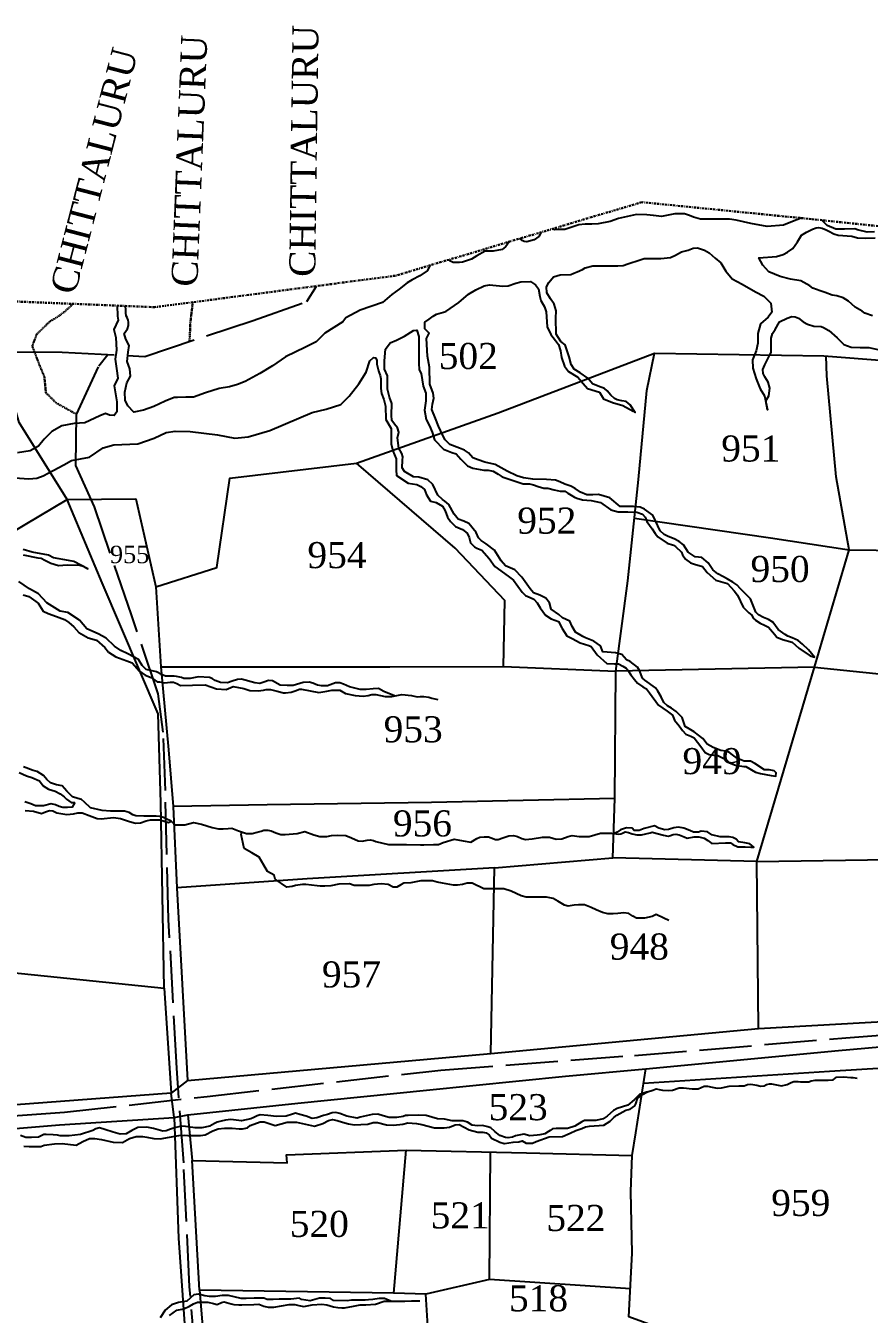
# Model space of a CAD drawing. Header units: millimetres. Extents: x 232 to 2351, y -1279 to 995.
# Drawn here: x 1848.2 to 2042.3, y -136.2 to 160.1 of the extents above; entities that cross this region are included whole.
import ezdxf

# ---------------------------------------------------------------- set-up
doc = ezdxf.new("R2010")
doc.units = ezdxf.units.MM
doc.header["$MEASUREMENT"] = 0
for name, pattern in [('ACAD_ISO02W100', [15, 12, -3]), ('ACAD_ISO07W100', [3, 0, -3]), ('BORDER', [1.75, 0.5, -0.25, 0.5, -0.25, 0, -0.25])]:
    doc.linetypes.add(name, pattern=pattern)
for name, color, linetype in [('CARTTRACK', 30, 'ACAD_ISO02W100'), ('NALA', 4, 'Continuous'), ('SURVEY_BND', 7, 'Continuous'), ('SURVEY_NO', 7, 'Continuous')]:
    doc.layers.add(name, color=color, linetype=linetype)
doc.layers.add('FOOTPATH', color=150, linetype='ACAD_ISO07W100', lineweight=30)
doc.layers.add('VILL_BOUNDARY', color=6, linetype='BORDER', lineweight=30)
doc.styles.get("Standard").update_dxf_attribs({"font": 'TIMES.TTF'})

msp = doc.modelspace()

# ---------------------------------------------------------------- linework, layer by layer
at = {"layer": 'CARTTRACK'}
for points in [[(1699.23, 7.92), (1718.02, 11.31), (1730.28, 18.07), (1757.43, 31.45), (1781.65, 44.81), (1798.28, 54.18), (1825.24, 69.02), (1841, 81.11), (1846.01, 85.13), (1856.62, 85.04), (1875.61, 84.06), (1900.52, 92.35), (1912.9, 96.71), (1915.11, 100.25)], [(1888.79, -162.03), (1885.91, -129.91), (1884.57, -101.44), (1882.97, -79.61), (1881.11, -45.46), (1880.35, -15.77), (1879.84, -2.38), (1878.69, 6.49), (1872.54, 24.6), (1864.03, 49.43), (1859.75, 59.01), (1859.93, 70.74), (1865.05, 81.88), (1867.15, 84.5)], [(1665.8, -120.46), (1680.61, -118.48), (1726.82, -113.02), (1749.34, -107.92), (1774.93, -99.36), (1796.71, -94.49), (1830.37, -91.76), (1857.14, -89.75), (1889.94, -86.15), (1943.73, -80.07), (1988.28, -76.71), (2036.89, -72.66), (2077.44, -69.57), (2109.12, -75.86), (2132.62, -80.54), (2135.94, -78.26), (2141.77, -62.95), (2147.73, -52.16), (2165.93, -28.46), (2174.98, -14.94), (2188.48, -2.14), (2197.39, 4.75)]]:
    msp.add_lwpolyline(points, dxfattribs=at)
at = {"layer": 'FOOTPATH', "ltscale": 0.001}
for points in [[(1859.93, 70.74), (1855.23, 73.36), (1852.87, 75.72), (1852.53, 79.35), (1851.6, 81.55), (1849.74, 86.44), (1850.76, 89.15), (1853.81, 92.13), (1855.67, 93.23), (1857.27, 94.41), (1859.12, 96.16)], [(1886.67, 96.53), (1886.37, 94.11), (1886.06, 91.26), (1886.06, 90.21), (1885.89, 87.48)]]:
    msp.add_lwpolyline(points, dxfattribs=at)
at = {"layer": 'NALA'}
for points in [[(2026.61, 115.88), (2024.64, 115.12), (2022.53, 114.24), (2018.8, 113.91), (2015.02, 114.65), (2011.64, 115.43), (2010.15, 115.6), (2004.96, 115.6), (2003.49, 115.6), (2001.86, 116.12), (2000.89, 116.49), (1999.74, 116.86), (1998.55, 116.86), (1997.56, 116.86), (1996.02, 116.56), (1994.51, 116.27), (1992.65, 116.45), (1991.14, 116.66), (1988.71, 116.68), (1984.57, 115.78), (1982.67, 115.08), (1979.9, 114.53), (1978.45, 114.44), (1976.9, 114.44), (1975.49, 114.31), (1972.25, 113.23), (1970.75, 113.23), (1969.89, 113.2), (1969.3, 113.37)], [(1966.84, 112.64), (1966.24, 111.61), (1965.21, 110.91), (1963.5, 110.44), (1962.91, 110.52), (1962.44, 110.7), (1961.89, 111.16)], [(2043, 93.39), (2041.23, 94.02), (2040.65, 94.45), (2039.07, 95.4), (2037.52, 96.8), (2036.28, 97.53), (2034.85, 98.01), (2033.71, 98.18), (2032.11, 98.74), (2030.97, 99.15), (2029.27, 99.76), (2028.62, 100.32), (2026.51, 101.47), (2024.14, 101.81), (2021.78, 102.44), (2019.17, 103.48), (2017.81, 105.03), (2016.84, 106.73), (2020.96, 107.01), (2022.49, 107.49), (2023.44, 108.07), (2024.7, 108.87), (2025.74, 110.45), (2026.71, 111.95), (2027.83, 112.6), (2029.21, 113.3), (2030.03, 113.67), (2030.64, 113.69), (2031.44, 113.57), (2032.39, 113.16), (2032.99, 112.89), (2034.11, 112.24), (2035.13, 111.97), (2038.27, 111.73), (2039.61, 111.3), (2041.43, 111.25), (2043.61, 111.37)], [(2043.51, 112.68), (2041.81, 112.63), (2039.58, 113.18), (2038.97, 113.4), (2036.6, 113.31), (2034.56, 113.31), (2032.57, 114.18), (2031.37, 115.39)], [(1959.47, 110.44), (1958.87, 109.61), (1958.61, 109.27), (1957.86, 108.66), (1955.76, 108.29), (1953.92, 108.25), (1952.04, 107.21), (1950.75, 106.46), (1948.71, 105.7), (1948.02, 105.63), (1946.53, 105.68), (1945.92, 105.94), (1945.58, 106.3)], [(1843.68, 56.26), (1848.94, 55.88), (1850.78, 56.06), (1852.28, 56.63), (1853.4, 57.2), (1854.56, 57.8), (1857.02, 59.11), (1858.78, 60.1), (1862.89, 60.87), (1866.05, 63.04), (1868.53, 63.76), (1874.05, 63.97), (1877.79, 65.29), (1880.55, 66.55), (1882.62, 66.9), (1886.08, 66.83), (1892.38, 65.99), (1896.33, 65.26), (1899.44, 65.54), (1904.37, 67.01), (1911.07, 69.87), (1914.14, 71.16), (1917.32, 71.96), (1920.71, 73.01), (1922.6, 74.9), (1924.85, 77.75), (1926.52, 80.44), (1927.4, 83.05), (1928.24, 83.79), (1928.66, 83.75), (1928.97, 83.16), (1928.97, 82.29), (1929.25, 81.34), (1929.42, 80.75), (1929.53, 80.26), (1929.74, 79.7), (1929.91, 78.93), (1929.91, 77.57), (1929.91, 76.7), (1930.05, 75.51), (1930.65, 74.19), (1931, 72.65), (1931.11, 69.55), (1932.33, 67.46), (1932.33, 65.64), (1932.33, 63.93), (1932.65, 62.32), (1933.45, 60.47), (1933.42, 57.96), (1933.56, 56.7), (1936.22, 54.93), (1938.24, 54.62), (1939.15, 54.17), (1939.99, 53.43), (1940.45, 52.21), (1941.32, 50.74), (1942.68, 50.46), (1944.08, 49.63), (1944.71, 48.58), (1945.23, 47.11), (1945.93, 46.07), (1947.12, 44.98), (1948.74, 44.23), (1949.75, 43.43), (1950.28, 42.38), (1950.52, 41.16), (1951.47, 40.29), (1951.99, 39.97), (1953.14, 39.48), (1954.82, 37.6), (1956.12, 35.75), (1959.2, 33.49), (1960.43, 32.62), (1962.42, 29.86), (1963.19, 29.06), (1964.24, 28.6), (1965.15, 28.22), (1965.92, 27.35), (1966.55, 26.23), (1967.77, 24.53), (1969.14, 23.73), (1970.82, 23.07), (1971.65, 21.5), (1972.74, 19.82), (1973.96, 19.16), (1975.74, 18.18), (1977.77, 17.59), (1978.3, 17.38), (1979.67, 15.44), (1981.94, 13.42), (1983.65, 13.35), (1984.56, 13.35), (1985.57, 12.82), (1986.38, 12.37), (1986.76, 11.88), (1987.46, 10.83), (1988.3, 9.78), (1988.93, 8.88), (1990.22, 8.04), (1991.06, 7.62), (1991.69, 6.71), (1993.8, 3.82), (1995.79, 2.49), (1996.98, 1.52), (1997.47, 0.4), (1998.55, -0.89), (1999.32, -2.01), (2000.09, -2.81), (2001.24, -3.27), (2001.98, -3.69), (2003.52, -5.66), (2004.54, -7.05), (2005.45, -7.47), (2006.5, -7.68), (2007.47, -7.75), (2009.43, -8.76), (2010.1, -9.39), (2011.53, -9.98), (2013.45, -10.26), (2013.91, -10.26), (2016.14, -11.59), (2017.26, -11.87), (2019.74, -12.36), (2020.79, -12.46), (2020.9, -11.7), (2020.41, -11.28), (2019.22, -11.03), (2018.21, -11.03), (2015.97, -9.57), (2014.99, -9.01), (2013.52, -9.01), (2011.98, -8.45), (2010.83, -7.58), (2010.1, -7.02), (2009.26, -6.7), (2008.1, -6.6), (2006.36, -5.9), (2004.96, -5.1), (2004.01, -3.8), (2002.02, -2.3), (2000.83, -1.57), (1999.96, -1.08), (1999.25, 1.05), (1997.89, 2.37), (1996.8, 3.14), (1995.86, 3.73), (1995.02, 4.47), (1994.39, 5.76), (1993.62, 7.09), (1993.1, 7.82), (1990.65, 9.6), (1990.09, 10.09), (1989.46, 11.84), (1988.94, 12.57), (1987.26, 13.86), (1986.42, 14.31), (1985.34, 15.47), (1983.9, 15.85), (1980.97, 16.09), (1980.47, 17.47), (1978.93, 18.56), (1977.01, 19.36), (1976.38, 19.64), (1974.74, 20.62), (1973.9, 21.91), (1973.41, 23.17), (1971.73, 23.9), (1970.86, 24.7), (1969.13, 25.95), (1968.75, 27.41), (1967.87, 28.46), (1966.51, 29.12), (1965.08, 29.68), (1964.24, 30.59), (1962.35, 33.28), (1960.71, 34.95), (1958.57, 35.93), (1957.6, 37.08), (1956.05, 39.48), (1954.12, 40.98), (1953.01, 41.75), (1952.41, 42.34), (1951.85, 43.53), (1950.17, 45.66), (1949.02, 46.18), (1947.69, 46.64), (1946.78, 47.76), (1945.56, 50.03), (1944.68, 50.76), (1944.09, 51.18), (1943, 52.15), (1941.92, 54.62), (1940.73, 55.71), (1938.67, 56.27), (1937.41, 56.34), (1935.35, 57.63), (1934.86, 58.43), (1934.93, 60.18), (1934.96, 60.94), (1934.72, 61.75), (1934.09, 62.93), (1933.73, 65.33), (1934.08, 66.63), (1933.73, 67.67), (1933.07, 68.48), (1932.47, 69.35), (1932.34, 70.57), (1932.44, 73.21), (1931.88, 74.71), (1931.43, 76.56), (1931.43, 78.31), (1931.43, 79.56), (1930.8, 81.1), (1930.73, 83.05), (1930.97, 85.71), (1932.09, 87.16), (1933.53, 87.82), (1935.38, 88.73), (1937.41, 89.99), (1938.21, 90.13), (1938.21, 90.13), (1938.7, 88.62), (1938.7, 86.42), (1938.7, 84.85), (1938.7, 82.51), (1938.73, 80.98), (1939.19, 80.14), (1939.68, 77.25), (1940.28, 75.61), (1940.28, 73.83), (1939.96, 71.7), (1940.38, 69.53), (1941.11, 68.13), (1941.71, 66.63), (1942.23, 64.85), (1944.31, 62.72), (1946.23, 61.99), (1947.28, 61.67), (1948.29, 60.42), (1949.86, 58.92), (1951.09, 58.36), (1953.6, 57.9), (1954.65, 57.87), (1955.77, 57.69), (1956.92, 57), (1957.83, 56.4), (1962.63, 54.75), (1964.1, 54.79), (1965.04, 54.54), (1966.13, 54.12), (1967.42, 53.74), (1968.33, 53.74), (1969.83, 53.36), (1971.16, 53.08), (1972.24, 53.04), (1972.91, 52.62), (1974.48, 51.71), (1975.04, 51.47), (1976.3, 51.05), (1978.29, 50.91), (1980.42, 50.46), (1982.81, 48.75), (1984.52, 48.29), (1986.76, 48.29), (1988.79, 48.22), (1990.15, 47.8), (1990.71, 47.1), (1991.13, 46.13), (1992.32, 44.42), (1993.05, 43.37), (1993.61, 42.6), (1995.76, 41.08), (1997.26, 40.66), (1997.72, 40.38), (1999.08, 39.05), (1999.32, 38.42), (1999.99, 37.41), (2001.18, 36.57), (2002.3, 36.19), (2003.14, 36.01), (2003.9, 35.73), (2004.99, 34.37), (2006.98, 32.59), (2009.67, 31.86), (2011.17, 30.15), (2011.98, 29.13), (2013.25, 26.42), (2014.58, 25.06), (2015.24, 24.57), (2015.59, 23.87), (2016.08, 23.42), (2017.2, 22.68), (2018.21, 22.27), (2019.09, 21.78), (2020.52, 20.21), (2021.01, 19.46), (2022.3, 18.97), (2024.51, 18.34), (2026.11, 16.95), (2028.67, 15.17), (2029.68, 14.92), (2028.32, 16.56), (2026.92, 17.86), (2025.9, 18.73), (2024.58, 19.32), (2023.56, 19.74), (2022.9, 20.13), (2021.33, 21.24), (2020.1, 22.95), (2019.12, 23.55), (2017.93, 24.04), (2016.78, 24.66), (2016.22, 25.22), (2014.93, 28.32), (2012.75, 30.55), (2011.8, 31.5), (2010.91, 32.17), (2009.62, 32.9), (2008.56, 33.46), (2007.44, 34.07), (2006.27, 34.96), (2005.21, 36.62), (2003.78, 37.78), (2002.2, 37.95), (2000.6, 39.05), (1999.58, 40.76), (1998.54, 41.53), (1997.4, 42.11), (1996.05, 42.63), (1995.12, 43.1), (1994.15, 43.95), (1992.52, 47.55), (1990.61, 48.9), (1989.59, 49.37), (1988.08, 49.51), (1986.26, 49.51), (1984.99, 49.53), (1982.64, 51.57), (1979.99, 52.29), (1978.7, 52.24), (1977.3, 52.24), (1975.84, 52.82), (1974.65, 53.7), (1973.63, 54.25), (1972.28, 54.69), (1971.12, 55.19), (1970.08, 55.6), (1968.06, 55.79), (1964.89, 55.82), (1962.77, 56.13), (1961.22, 56.62), (1959.01, 57.67), (1959.01, 57.67), (1956.19, 59.2), (1953.82, 59.75), (1952.33, 60.24), (1951.11, 60.77), (1950.06, 61.92), (1949.18, 62.53), (1948.05, 62.97), (1945.79, 63.82), (1944.71, 64.9), (1944.15, 65.9), (1943.19, 68.02), (1942.5, 69.81), (1941.67, 71.82), (1941.78, 73.06), (1942.14, 74.46), (1941.94, 75.62), (1941.2, 77.66), (1941.15, 81.59), (1940.68, 84.09), (1940.46, 88.2), (1941.06, 89.43), (1940.07, 90.37), (1940.07, 91.91), (1941.04, 92.65), (1941.97, 93.29), (1942.75, 93.81), (1944.84, 94.42), (1947.83, 96.44), (1950.09, 98.34), (1951.75, 99.39), (1953.73, 100.3), (1954.92, 100.49), (1956.46, 100.35), (1957.98, 100.24), (1959.19, 100.27), (1960.99, 100.93), (1962.12, 101.23), (1964.33, 101.26), (1965.48, 100.54), (1966.17, 99.61), (1966.53, 97.82), (1966.73, 96.94), (1967.61, 95.45), (1967.99, 94.29), (1968.15, 90.88), (1969.03, 89.09), (1970.08, 87.74), (1970.8, 86.78), (1971.27, 85.37), (1971.49, 83.78), (1972.18, 81.81), (1973.06, 80.57), (1975.24, 79.27), (1976.43, 77.84), (1977.5, 76.71), (1980.24, 75.82), (1981.12, 74.33), (1983.22, 73.45), (1985.59, 72.76), (1987.94, 71.44), (1988.43, 71.16), (1987.3, 72.92), (1986.34, 73.69), (1985.37, 73.86), (1984.32, 74.08), (1983.69, 74.38), (1982.81, 75.13), (1982.01, 76.12), (1981.37, 76.67), (1979.94, 77.22), (1978.61, 77.74), (1977.56, 79.07), (1975.74, 80.25), (1974.42, 81.13), (1973.67, 82.2), (1973.23, 83.94), (1972.81, 85.34), (1972.34, 86.69), (1971.35, 87.52), (1970.27, 89.2), (1970.19, 92.82), (1970.27, 94.53), (1969.83, 96.07), (1968.92, 97.34), (1968.12, 98.72), (1968.07, 100.1), (1968.59, 101.05), (1969.64, 102.4), (1971.21, 102.81), (1973.61, 102.87), (1974.3, 103.2), (1975.05, 103.53), (1976.32, 104.03), (1976.92, 104.41), (1978.66, 104.88), (1981.14, 104.91), (1982.08, 104.91), (1983.16, 104.91), (1984.48, 104.91), (1985.64, 104.94), (1986.72, 105.32), (1989.61, 106.26), (1990.47, 106.56), (1994.37, 106.56), (1996.58, 106.84), (1997.71, 107.36), (1999.06, 108.08), (2000.63, 108.52), (2001.79, 108.93), (2002.76, 109.04), (2004.36, 108.49), (2005.49, 107.91), (2006.81, 106.65), (2008.11, 105.6), (2009.27, 103.64), (2010.73, 101.91), (2013.08, 100.64), (2016.14, 98.88), (2018.04, 97.91), (2019.63, 96.27), (2019.85, 94.2), (2019.05, 93.1), (2017.26, 91.56), (2016.68, 89.3), (2016.68, 87.1), (2016.23, 85.31), (2015.43, 83.27), (2015.46, 81.32), (2016.24, 78.88), (2017.2, 76.64), (2018.2, 74.99), (2018.88, 71.77), (2018.45, 73.81), (2019.19, 75.02), (2019.44, 76.78), (2019.02, 78.13), (2018.22, 79.4), (2017.86, 80.14), (2017.78, 81.08), (2018.25, 82.13), (2019.3, 84.29), (2019.71, 84.98), (2019.71, 86.28), (2019.71, 87.08), (2019.71, 88.29), (2020.05, 89.31), (2020.65, 90.25), (2021.67, 91.98), (2023.36, 92.89), (2024.46, 93.22), (2025.2, 93.19), (2026.03, 92.84), (2027.08, 91.98), (2028.1, 91.46), (2029.56, 91.02), (2031.24, 90.91), (2031.77, 90.74), (2032.98, 90.03), (2034.89, 88.37), (2036.44, 86.83), (2038.15, 86.2), (2040.22, 86.14), (2042.18, 86.11), (2044.22, 85.67)], [(1941.29, 105.02), (1940.58, 103.71), (1938.92, 102.56), (1937.1, 101.7), (1935.95, 100.96), (1934.14, 99.49), (1932.45, 98.3), (1930.33, 96.48), (1925.13, 94.69), (1921.89, 92.94), (1921.19, 92.03), (1917.03, 89.42), (1915.06, 87.41), (1912.57, 86.21), (1907.99, 83.94), (1904.99, 81.88), (1902.11, 80.1), (1898.73, 78.32), (1896.97, 77.61), (1895.14, 77.09), (1892.73, 76.72), (1889.6, 75.7), (1886.81, 74.66), (1885.08, 74.66), (1883.13, 74.64), (1882.35, 74.59), (1880.31, 73.8), (1877.74, 72.55), (1875.33, 71.68), (1873.1, 71.22), (1871.7, 72.68), (1871.14, 74.02), (1871.07, 75.84), (1871.48, 77.95), (1872.37, 79.55), (1872.18, 81.21), (1871.59, 82.9), (1871.77, 85.04), (1872.05, 86.57), (1871.27, 88.03), (1870.88, 89.35), (1871.66, 90.44), (1871.9, 91.2), (1871.89, 91.95), (1871.79, 92.37), (1871.55, 93.04), (1871.37, 93.43), (1871.23, 94.05), (1871.25, 94.73), (1871.18, 95.66)], [(1869.24, 95.74), (1869.38, 93.3), (1869.49, 92.41), (1868.52, 90.26), (1868.95, 88.4), (1869.15, 85.53), (1868.78, 83.41), (1869.15, 81.3), (1869.46, 79.03), (1868.6, 77.28), (1869.23, 73.62), (1869.23, 71.35), (1868.57, 70.49), (1867.51, 70.58), (1866.56, 70.95), (1865.3, 70.43), (1861.84, 68.82), (1859.37, 68.65), (1856.56, 68.1), (1854.23, 66.78), (1852.45, 65.06), (1851.19, 63.45), (1849.27, 62.31), (1846.34, 61.85)], [(1847.61, 38.39), (1850.99, 37.71), (1851.78, 37.63), (1852.65, 37.19), (1854, 36.52), (1855.78, 35.97), (1856.8, 36.02), (1857.88, 36.14), (1860.68, 36.02), (1861.47, 35.82), (1862.49, 35.21), (1859.28, 36.93), (1858.05, 37.16), (1854.64, 37.77), (1853.47, 38.33), (1849.71, 39.03), (1847.66, 39.67)], [(1933.04, 5.97), (1930.59, 6.98), (1929.4, 7.68), (1928.14, 7.62), (1926.53, 7.45), (1925.16, 7.45), (1922.68, 8.09), (1921.31, 8.67), (1920.49, 8.99), (1919.53, 9.02), (1917.67, 8.27), (1916.26, 8.27), (1915.33, 8.42), (1914.28, 8.88), (1913.4, 9.15), (1912.06, 9.09), (1909.78, 8.39), (1908.41, 8.36), (1906.78, 8.48), (1905.03, 9.47), (1904.09, 9.5), (1903.01, 9.15), (1902.05, 8.85), (1900.97, 9), (1897.87, 9.85), (1896.94, 9.79), (1895.71, 9.38), (1894.66, 9), (1893.06, 9.06), (1891.83, 9.55), (1891.1, 9.99), (1890.49, 10.23), (1888.01, 10.4), (1886.03, 9.96), (1884.6, 9.96), (1884.05, 10.2), (1882.88, 10.46), (1882.38, 10.49), (1881.24, 10.49), (1880.4, 10.49), (1879.49, 10.93), (1878.35, 11.54), (1875.96, 12.06), (1875.05, 12.97), (1874.18, 14.34), (1871.76, 15.68), (1870.15, 16.41), (1868.63, 17.4), (1866.73, 19.28), (1864.86, 20.27), (1862.29, 21.38), (1860.6, 23.39), (1857.94, 25.2), (1856.13, 25.44), (1853.12, 27.39), (1851.19, 29.42), (1849.11, 30.58), (1846.63, 32.33)], [(1847.68, 29.19), (1848.92, 28.85), (1851.08, 27.3), (1852.21, 25.5), (1853.4, 24.91), (1855.3, 24.28), (1857.18, 23.55), (1858.14, 22.86), (1859.33, 21.85), (1860.42, 20.59), (1862.62, 19.36), (1864.5, 18.77), (1866.41, 17.11), (1867.24, 16.06), (1869, 14.93), (1871.51, 14.03), (1872.7, 13.55), (1874.44, 11.64), (1875.73, 10.75), (1877.12, 10.18), (1878.45, 9.2), (1878.98, 9.18), (1880.19, 8.96), (1881.53, 9.16), (1882.2, 9.16), (1883.03, 8.83), (1883.83, 8.39), (1883.83, 8.39), (1886.61, 8.44), (1889.48, 8.52), (1892.1, 7.61), (1894.34, 7.48), (1895.92, 8.15), (1898.37, 7.69), (1899.78, 7.23), (1901.7, 7.11), (1902.94, 7.27), (1903.52, 7.44), (1904.56, 7.44), (1906.1, 7.07), (1907.55, 6.69), (1907.97, 6.69), (1909.3, 6.82), (1910.21, 7.15), (1911.21, 7.56), (1911.71, 7.56), (1915.66, 6.78), (1917.5, 7.04), (1918.64, 7.3), (1920.48, 7.3), (1921.79, 6.54), (1923.98, 6.08), (1925.85, 5.93), (1926.99, 6.05), (1927.84, 6.28), (1928.8, 6.28), (1930.93, 5.85), (1931.81, 5.85), (1932.48, 5.85), (1934.78, 6.34), (1936.96, 6.05), (1938.3, 5.79), (1939, 5.87), (1939.79, 5.87), (1940.93, 5.67), (1941.63, 5.46), (1943.06, 5.14)], [(1846.72, -11.62), (1848.39, -12.44), (1849.65, -12.78), (1851.4, -13.59), (1852.27, -14.73), (1853.46, -15.48), (1855.01, -15.91), (1856.12, -16.57), (1857.09, -17.24), (1857.62, -17.8), (1858.66, -18.52), (1859.5, -18.51)], [(1848.07, -20.37), (1850.02, -20.52), (1851.86, -21.07), (1852.8, -20.69), (1853.67, -20.35), (1854.5, -20.49), (1855.42, -20.95), (1857.67, -21.31), (1859.24, -21.12), (1860.21, -20.93), (1861.25, -20.93), (1862.82, -21.53), (1864.66, -22.21), (1865.55, -22.26), (1868.4, -21.96), (1870.01, -22.24), (1872.13, -22.87), (1873.5, -23.27), (1874.64, -23.19), (1875.91, -22.74), (1876.96, -22.56), (1877.97, -22.5), (1879.08, -22.5), (1881.11, -23.11), (1881.69, -22.84), (1880.51, -22.32), (1879.9, -22), (1879.1, -21.74), (1878.23, -21.68), (1876.92, -21.66), (1875.41, -21.66), (1873.56, -21.63), (1872.89, -21.39), (1872.01, -20.87), (1870.98, -20.53), (1870.09, -20.51), (1868.84, -20.51), (1867.74, -20.51), (1865.78, -20.35), (1863.12, -19.76), (1861.73, -18.44), (1861.1, -17.84), (1860.25, -17.63), (1859.02, -17.24), (1857.68, -15.9), (1856.65, -14.69), (1855.31, -14.5), (1853.94, -14), (1853.1, -13.24), (1852.32, -12.31), (1850.85, -11.44), (1849.93, -11.18), (1847.72, -10.36)], [(1859.5, -18.51), (1858.9, -19.6), (1857.81, -19.7), (1856.79, -19.7), (1855.92, -19.43), (1855.05, -19.04), (1854.06, -18.87), (1852.34, -19.31), (1852.15, -19.33), (1850.48, -19.33), (1849.37, -18.87), (1847.99, -18.39)], [(1881.69, -22.84), (1882.64, -23.69), (1884.82, -23.67), (1886.79, -23.11), (1888.64, -23.51), (1889.88, -23.87), (1891.13, -24.25), (1892.55, -24.6), (1893.66, -24.56), (1894.81, -24.49), (1895.66, -24.45), (1897.2, -25.07), (1899.05, -25.65), (1900.34, -25.63), (1901.47, -25.38), (1902.43, -25.12), (1903, -24.89), (1903.92, -24.89), (1904.69, -25.05), (1905.76, -25.52), (1906.91, -25.89), (1907.89, -25.89), (1910.65, -25.63), (1912.47, -25.23), (1914.51, -26), (1915.91, -26.34), (1917.48, -26.34), (1918.59, -26.16), (1919.95, -26.05), (1921.9, -26.12), (1923.19, -26.63), (1924.73, -27.34), (1925.62, -27.42), (1926.77, -27.2), (1927.48, -27.16), (1928.21, -27.29), (1928.77, -27.54), (1931.65, -28.18), (1935.81, -28.23), (1939.01, -28.31), (1939.85, -28.31), (1942.01, -28.2), (1943.16, -28.2), (1944.29, -27.71), (1946.76, -26.94), (1948.86, -27.38), (1950.66, -27.65), (1952.01, -26.83), (1952.66, -26.52), (1953.72, -26.43), (1954.68, -26.41), (1955.32, -26.63), (1956.28, -27.01), (1956.92, -27.01), (1957.95, -26.65), (1959.35, -26.18), (1960.46, -26.14), (1961.35, -26.36), (1962.35, -26.85), (1963.23, -27.03), (1964.7, -26.89), (1967.14, -26.52), (1968.74, -26.49), (1970.29, -26.96), (1971.58, -26.92), (1973.02, -26.32), (1973.91, -26.14), (1975.54, -26.34), (1976.93, -26.34), (1977.82, -26.34), (1980.43, -25.6), (1983.03, -25.6), (1984.59, -25.82), (1985.14, -25.78), (1985.52, -25.58), (1986.12, -25.29), (1986.92, -25.42), (1987.72, -25.74), (1988.85, -25.98), (1989.85, -25.94), (1991.9, -25.49), (1992.32, -25.38), (1994.98, -26.05), (1996, -26.31), (1996.53, -26.09), (1997.16, -25.87), (1997.78, -25.82), (1998.58, -25.98), (1999.69, -26.42), (2000.4, -26.71), (2002.04, -26.42), (2003.07, -26.42), (2004.31, -26.73), (2005.13, -27.25), (2006.07, -27.93), (2009.24, -27.84), (2010.33, -27.84), (2010.91, -28.22), (2012.07, -28.71), (2013.73, -28.71), (2015, -28.78), (2015.75, -28.78), (2014.82, -28.07), (2013.69, -27.82), (2012.2, -27.58), (2012.2, -27.58), (2011.67, -26.96), (2010.93, -26.6), (2010.02, -26.47), (2008.02, -26.45), (2006.07, -26), (2005.07, -25.25), (2003.64, -25.14), (2003.02, -25.36), (2001.84, -25.36), (2001, -25), (1999.6, -24.43), (1998.42, -24.23), (1997.29, -24.4), (1996.09, -24.76), (1995.27, -24.85), (1993.85, -24.47), (1992.91, -23.92), (1990.53, -24.49), (1989.35, -25), (1988.21, -24.96), (1987.77, -24.47), (1986.46, -24.4), (1985.06, -24.8), (1984.32, -25.36), (1983.61, -25.68)], [(1996.18, -45.69), (1995.03, -45.16), (1993.27, -44.31), (1992.35, -44.79), (1990.56, -45.15), (1988.77, -45.15), (1987.93, -44.66), (1986.99, -44.08), (1986.99, -44.08), (1985.83, -43.9), (1984.44, -44.04), (1983.37, -44.17), (1982.12, -44.17), (1980.91, -43.86), (1979.48, -43.19), (1978.28, -42.7), (1976.76, -42.07), (1975.38, -42.07), (1974.39, -42.16), (1973.05, -42.39), (1972.16, -42.12), (1970.64, -41.23), (1969.57, -40.65), (1968.05, -40.29), (1966.93, -40.29), (1964.97, -40.29), (1963.36, -40.29), (1962.2, -40.02), (1959.88, -38.91), (1958.18, -38.37), (1954.25, -38.37), (1953.58, -38.37), (1950.95, -37.07), (1949.75, -37.07), (1948.68, -37.39), (1947.56, -37.56), (1946.62, -37.52), (1944.08, -37.07), (1942.91, -36.89), (1941.8, -36.58), (1940.06, -36.58), (1939.12, -36.58), (1936.8, -37.03), (1935.23, -37.07), (1934.52, -37.47), (1933.62, -37.97), (1932.73, -37.97), (1931.61, -37.43), (1930.01, -37.21), (1928.35, -37.39), (1927.24, -37.61), (1925.63, -37.61), (1923.8, -37.61), (1922.68, -37.21), (1920.23, -37.3), (1918.4, -37.7), (1917.01, -37.74), (1915.94, -37.74), (1915.27, -37.7), (1912.68, -37.39), (1911.87, -37.43), (1910.27, -37.65), (1909.51, -37.88), (1908.3, -37.97), (1908.3, -37.97), (1905.62, -36.18), (1905.35, -35.24), (1903.87, -34.38), (1902.97, -32.91), (1901.95, -31.13), (1900.25, -30.1), (1898.46, -29.08), (1897.79, -25.93), (1897.96, -25.31)], [(1847.81, -97.58), (1849.05, -97.68), (1850.22, -97.68), (1851.71, -97.68), (1852.47, -97.34), (1854.83, -97.07), (1856.59, -96.95), (1859.86, -97.33), (1861.37, -96.52), (1862.91, -95.79), (1864.12, -95.79), (1865.66, -96.08), (1868.34, -96.63), (1870.47, -96.71), (1872.13, -95.83), (1873.63, -95.38), (1875.21, -95.38), (1876.06, -95.49), (1877.67, -95.79), (1879.18, -95.9), (1883.45, -95.12), (1884.7, -95.04), (1885.54, -95.15), (1888.41, -95.15), (1889.51, -94.97), (1891.24, -94.05), (1892.49, -93.61), (1893.95, -93.47), (1894.84, -93.43), (1895.75, -93.43), (1897.3, -93.61), (1898.1, -93.61), (1899.24, -93.39), (1899.9, -92.84), (1902.18, -91.96), (1903.1, -91.96), (1905.65, -92.84), (1908.36, -92.03), (1910.49, -92.03), (1911.89, -92.4), (1912.59, -92.54), (1914.64, -92.95), (1916.59, -92.36), (1917.91, -91.66), (1918.79, -91.48), (1919.89, -91.66), (1921.11, -92.03), (1922.47, -92.47), (1923.9, -92.65), (1925.33, -92.62), (1926.91, -92.54), (1928.19, -92.14), (1929.15, -92.14), (1931.2, -92.65), (1932.82, -92.73), (1934.97, -92.55), (1936.1, -92.21), (1938.09, -92.4), (1939.35, -92.63), (1942.29, -93.35), (1944.48, -93.35), (1945.75, -93.22), (1947.01, -92.65), (1947.97, -92.58), (1950.22, -93.84), (1952.26, -94.33), (1953.42, -94.33), (1954.12, -94.51), (1954.84, -94.98), (1955.41, -95.7), (1957.29, -96.63), (1958.3, -96.93), (1958.4, -96.93), (1960.39, -96.68), (1961.7, -96.6), (1962.4, -96.34), (1963.38, -96.86), (1964.8, -96.88), (1965.65, -96.5), (1968.67, -95.41), (1971.72, -95.39), (1973.5, -94.61), (1974.79, -93.94), (1976.13, -93.49), (1977.02, -93.13), (1977.96, -93), (1981.23, -92.74), (1982.68, -91.82), (1983.56, -91.02), (1984.23, -90.46), (1986.25, -89.3), (1987.25, -89.08), (1988.39, -88.3), (1988.61, -87.81), (1989, -86.6), (1990.11, -85.66), (1991.24, -85.11), (1992.49, -84.66), (1993.23, -84.41), (1993.95, -84.53), (1994.73, -84.73), (1996.02, -84.77), (1996.98, -84.68), (1998.54, -84.15), (1999.52, -84.14), (2001.57, -84.41), (2002.91, -84.37), (2004.33, -83.79), (2005.09, -83.74), (2006.12, -83.97), (2007.3, -84.21), (2008.28, -84.17), (2010.06, -83.74), (2012.25, -83.68), (2013.49, -83.7), (2014.3, -83.39), (2015.04, -83.3), (2016.4, -83.57), (2017.24, -83.74), (2018.11, -83.7), (2018.63, -83.36), (2019.36, -83.21), (2019.65, -83.21), (2019.79, -83.21), (2022.08, -83.68), (2023.43, -83.39), (2024.29, -82.92), (2024.95, -82.67), (2025.89, -82.67), (2026.49, -82.8), (2027.23, -82.8), (2028.41, -82.76), (2028.92, -82.54), (2029.84, -82.42), (2031.04, -82.38), (2032.12, -82.38), (2032.81, -82.38), (2033.95, -82.31), (2034.78, -81.7), (2036.42, -81.6), (2038.07, -81.81), (2038.54, -81.81), (2039.49, -81.92)], [(1991.24, -85.11), (1989.43, -85.71), (1988.21, -86.92), (1986.74, -88.18), (1984.26, -88.9), (1983.44, -89.37), (1982, -90.68), (1981.06, -91.26), (1979.36, -91.69), (1977.7, -91.69), (1976.79, -91.69), (1976.16, -91.96), (1974.54, -93.01), (1972.83, -93.5), (1971.56, -93.5), (1970.23, -93.5), (1969.42, -93.61), (1968.89, -93.95), (1968.47, -94.24), (1967.67, -94.72), (1966.52, -94.94), (1965.9, -95.02), (1964.18, -95.17), (1962.85, -94.78), (1960.93, -95.18), (1960.2, -95.53), (1959.24, -95.68), (1958.57, -95.57), (1957.3, -95.12), (1956.18, -94.24), (1955.24, -93.34), (1954.55, -93.15), (1953.29, -92.85), (1952.15, -92.88), (1950.92, -92.76), (1949.84, -92.06), (1948.81, -91.75), (1947.9, -91.75), (1946.32, -91.72), (1944.57, -91.37), (1942.97, -91.29), (1940.38, -90.52), (1938.7, -90.48), (1936.24, -90.49), (1935.6, -90.49), (1935.06, -90.75), (1933.62, -91.02), (1931.82, -91.02), (1930.47, -90.58), (1929.22, -90.23), (1927.91, -90.32), (1926.52, -90.61), (1925.19, -90.92), (1924.46, -91.1), (1922.08, -90.68), (1920.5, -90.05), (1919.6, -89.85), (1918.69, -89.93), (1917.62, -90.27), (1916.73, -90.56), (1915.22, -91.06), (1914.11, -91.18), (1912.74, -90.71), (1911.27, -90.29), (1910.32, -90), (1909.58, -90.19), (1908.16, -90.66), (1905.91, -90.72), (1903.95, -90.51), (1902.16, -90.36), (1901.47, -90.62), (1900.68, -90.95), (1900.04, -91.29), (1897.89, -91.76), (1895.43, -91.45), (1894.18, -91.56), (1893.18, -91.85), (1892.27, -92.09), (1891.64, -92.34), (1890.57, -93.01), (1888.72, -93.37), (1887.23, -93.36), (1884.98, -93.07), (1884.17, -92.98), (1882.76, -93.28), (1881.56, -93.67), (1880.53, -94.03), (1879.75, -94.13), (1877.6, -93.55), (1876.06, -93.21), (1874.01, -93.27), (1872.67, -94.01), (1871.31, -94.74), (1869.95, -94.84), (1868.38, -94.35), (1866.45, -93.72), (1865.21, -93.37), (1864.39, -93.59), (1863.64, -93.97), (1860.84, -94.89), (1858.25, -95.17), (1856.15, -95.17), (1855.56, -95.02), (1854.56, -94.95), (1852.93, -94.91), (1852.37, -94.92), (1851.15, -95.48), (1849.59, -95.56), (1848.25, -95.56), (1847.05, -95.12)], [(1932.2, -133.22), (1930.8, -132.6), (1929.54, -132.6), (1928.08, -132.88), (1927.05, -132.94), (1926.31, -132.98), (1925.01, -132.98), (1924.26, -132.98), (1923.14, -132.98), (1922.15, -133.18), (1919.02, -133.05), (1918.34, -132.64), (1917.11, -132.54), (1915.78, -132.54), (1914.72, -132.84), (1913.64, -133.15), (1911.69, -132.84), (1911.22, -132.57), (1909.22, -132.77), (1906.53, -132.74), (1905.17, -132.88), (1903.74, -132.88), (1902.99, -132.57), (1901.97, -132.5), (1900.77, -132.54), (1898.93, -132.6), (1897.78, -132.6), (1894.88, -131.96), (1893.45, -131.96), (1891.92, -132.16), (1890.52, -132.16), (1889.47, -131.99), (1887.97, -131.58), (1886.91, -131.75), (1885.31, -133.22), (1883.34, -133.56), (1881.8, -134.07), (1880.31, -135.26), (1879.17, -137.05)], [(1881.31, -136.55), (1883.01, -135.32), (1884.61, -135.02), (1885.94, -134.41), (1886.83, -133.83), (1887.78, -133.49), (1889.24, -133.49), (1890.16, -133.49), (1891.46, -133.73), (1892.31, -134), (1893.26, -133.56), (1893.88, -133.39), (1895.51, -133.83), (1896.12, -134), (1897.25, -134.1), (1897.93, -134.1), (1900.67, -134), (1901.83, -133.93), (1903.02, -134.41), (1904.01, -134.61), (1905.27, -134.61), (1908.85, -134.03), (1910.11, -134), (1911.06, -134.24), (1912.18, -134.47), (1914.09, -134.07), (1916.37, -133.9), (1917.53, -134.07), (1919.06, -134.51), (1920.02, -134.71), (1920.94, -134.78), (1921.55, -134.75), (1923.65, -134.37), (1925.15, -134.1), (1926.48, -134.1), (1928.72, -133.9), (1930.7, -133.25), (1932.2, -133.22), (1934.31, -133.22), (1935.43, -133.22), (1937, -133.18), (1938.91, -133.15)]]:
    msp.add_lwpolyline(points, dxfattribs=at)
at = {"layer": 'SURVEY_BND'}
for points in [[(1857.73, 51.15), (1873.56, 51.31), (1878.19, 31.03), (1892.21, 35.5), (1895.17, 56.06), (1924.33, 59.52), (1956.92, 71.07), (1992.91, 84.77), (2031.81, 84.19), (2062.57, 81.8), (2065.88, 102.16), (2077.32, 110.51)], [(1726.85, -15.47), (1766.84, -7.83), (1793.85, 3.18), (1794.89, 10.23), (1786.12, 10.72), (1787.22, 15.32), (1799.51, 15.32), (1827.82, 33.28), (1848.09, 45.44), (1857.73, 51.15), (1846.74, 68.9), (1841.95, 85.3), (1835.92, 96.73)], [(1958.17, 12.76), (1984.01, 11.66), (1986.71, 32.46), (1989.18, 55.74), (1991.13, 76.23), (1992.91, 84.77)], [(1988.24, 46.89), (2019.55, 42.31), (2037.62, 39.54), (2034.67, 56.36), (2032.54, 79.61), (2032.36, 84.15)], [(2037.62, 39.54), (2074.74, 39.13), (2098.17, 38.63), (2092.28, 62.15), (2087.64, 76.2), (2062.57, 81.8)], [(1878.19, 31.03), (1879.32, 12.65), (1931.99, 12.69), (1958.17, 12.76), (1958.44, 27.9), (1946.99, 39.98), (1924.33, 59.52)], [(1880.1, -61.25), (1879.29, -18.6), (1878.69, 1.88), (1865.79, 31.98), (1857.73, 51.15)], [(2029.72, 12.6), (2037.62, 39.54)], [(2029.72, 12.6), (2073.46, 8.06), (2096.25, 5.28), (2098.17, 38.63)], [(1879.32, 12.65), (1881.05, -6.45), (1882.17, -19.48), (1883, -38.14), (1885.48, -82.46), (1881.71, -85.35)], [(2016.44, -32.14), (2029.72, 12.6), (1984.01, 11.66)], [(1983.77, -17.6), (1984.01, 11.66)], [(2016.44, -32.14), (2087.76, -31.03), (2097.01, -0.77)], [(1956.1, -33.55), (1983.26, -31.3), (1983.77, -17.6), (1941.61, -18.53), (1903.77, -19.11), (1882.17, -19.48)], [(1955.19, -76.27), (2016.8, -70.51), (2016.44, -32.14), (1983.26, -31.3)], [(2016.8, -70.51), (2078.17, -67.08), (2081.25, -53.81), (2087.76, -31.03)], [(1885.48, -82.46), (1955.19, -76.27), (1956.1, -33.55), (1912.95, -36.12), (1883, -38.14)], [(1797.67, -60.59), (1830.76, -56.18), (1880.1, -61.25), (1881.71, -85.35), (1841.91, -88.34), (1809.03, -90.89), (1798.25, -91.4)], [(1882.38, -90.97), (1885.52, -90.35), (1910.83, -87.7), (1940.45, -84.72), (1972.44, -81.49), (1990.88, -79.77), (2035.24, -75.57), (2065.38, -72.9), (2077.54, -71.85), (2115.2, -79.58), (2136.61, -83.73), (2169.17, -85.94), (2180.36, -86.41), (2179.89, -88.08), (2201.19, -88.74), (2214.71, -89.54), (2213.89, -83.73)], [(1990.36, -83.1), (2033.14, -80.32), (2074.19, -77.78), (2077.54, -71.85)], [(1885.52, -90.35), (1886.53, -100.86), (1908.34, -101.41), (1908.22, -99.59), (1935.75, -98.5), (1963.44, -99.1), (1987.76, -99.69), (1988.57, -94.51), (1990.88, -79.77)], [(1667.24, -121.49), (1729.38, -116.01), (1738.88, -113.71), (1756.87, -107.32), (1779.18, -99.33), (1813.55, -96.19), (1856.04, -92.66), (1882.38, -90.97), (1881.71, -85.35)], [(1882.38, -90.97), (1883.41, -118.71), (1884.92, -140.58), (1886.2, -165.23), (1887.93, -188.17), (1889.51, -224.79), (1886.08, -227.5), (1842.01, -242.97), (1840.83, -232.65), (1835.03, -230.97), (1834.45, -219.38), (1825.1, -218.6)], [(1954.89, -128.21), (1940.31, -131.64), (1932.93, -131.4), (1935.75, -98.5)], [(1987.32, -130.41), (1954.89, -128.21), (1955.13, -98.92)], [(2054.01, -118.78), (2047.97, -159.38), (2023.65, -150.84), (2001.83, -142.27), (1986.98, -136.8), (1987.76, -122.18), (1987.4, -108.03), (1987.76, -99.69)], [(1932.93, -131.4), (1888.22, -130.66), (1886.53, -100.86)], [(1888.22, -130.66), (1891.72, -172.95), (1940.1, -180.05), (1940.7, -150.25), (1940.78, -140.23), (1940.31, -131.64)]]:
    msp.add_lwpolyline(points, dxfattribs=at)
at = {"layer": 'VILL_BOUNDARY'}
msp.add_lwpolyline([(2078.2, 110.42), (2028.96, 115.65), (1989.94, 119.53), (1933.29, 102.63), (1877.89, 95.38), (1837.1, 97.06), (1835.92, 96.73), (1827.14, 113.26), (1762.45, 105.5), (1706.44, 98.74), (1667.26, 88.28), (1612.87, 87.27), (1553.47, 83.86), (1505.67, 60.58), (1498.57, 60.08), (1481.68, 42.03), (1458.45, 38.43)], dxfattribs=at)
msp.add_lwpolyline([(2078.2, 110.42), (2028.96, 115.65), (1989.94, 119.53), (1933.29, 102.63), (1877.89, 95.38), (1837.1, 97.06), (1835.92, 96.73), (1827.14, 113.26), (1762.45, 105.5), (1706.44, 98.74), (1667.26, 88.28), (1612.87, 87.27), (1553.47, 83.86), (1505.67, 60.58), (1498.57, 60.08), (1481.68, 42.03), (1458.45, 38.43)], dxfattribs=at)

# ---------------------------------------------------------------- texts
at = {"layer": 'SURVEY_NO'}
for rotation, p in [(89.2266, (1914.82, 102.33)), (87.6917, (1887.69, 100.01)), (75.4564, (1859.54, 97.99))]:
    msp.add_text('CHITTALURU', height=6, rotation=rotation, dxfattribs=at).set_placement(p)
for s, height, p in [('502', 6, (1943.24, 81.16)), ('951', 6, (2008.24, 59.89)), ('952', 6, (1961.31, 43.3)), ('955', 4, (1867.61, 36.52)), ('954', 6, (1913.04, 35.37)), ('950', 6, (2014.97, 32.17)), ('953', 6, (1930.57, -4.69)), ('949', 6, (1999.32, -12.01)), ('956', 6, (1932.7, -26.34)), ('948', 6, (1982.59, -54.67)), ('957', 6, (1916.37, -61.07)), ('523', 6, (1954.72, -91.6)), ('959', 6, (2019.73, -113.62)), ('520', 6, (1908.97, -118.45)), ('521', 6, (1941.39, -116.49)), ('522', 6, (1968, -117.08)), ('518', 6, (1959.4, -135.56))]:
    msp.add_text(s, height=height, dxfattribs=at).set_placement(p)

doc.saveas('drawing.dxf')
